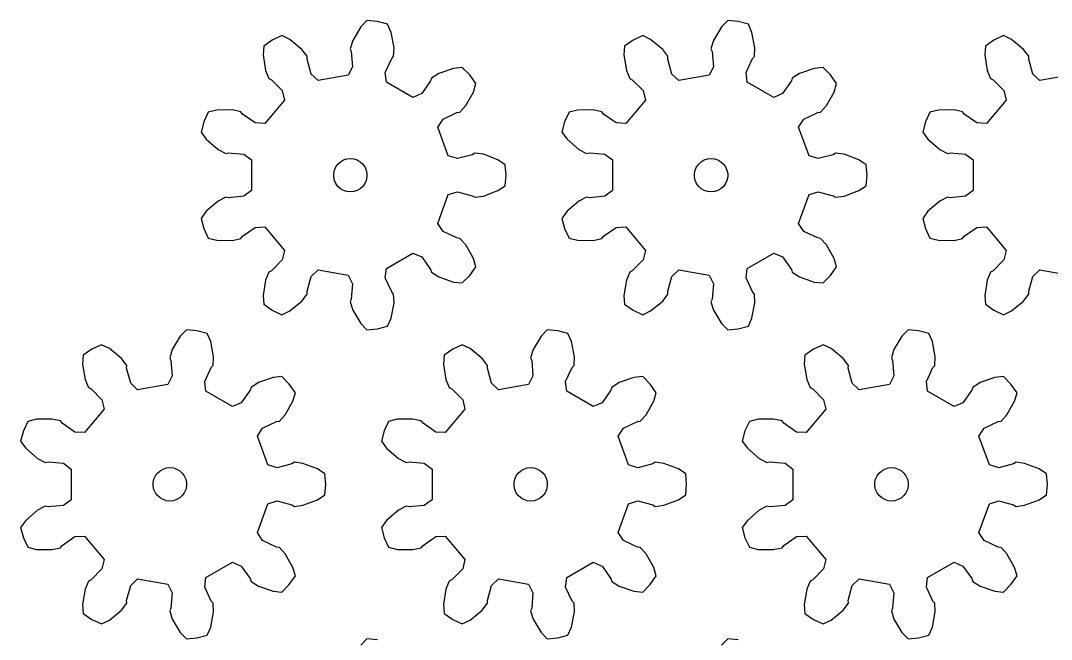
# Model space of a CAD drawing. Extents: x 0 to 189, y 0 to 222.
# Drawn here: x 0 to 92.6, y 166.5 to 222 of the extents above; entities that cross this region are included whole.
import ezdxf

# ---------------------------------------------------------------- set-up
doc = ezdxf.new("R2010")
doc.units = 0

msp = doc.modelspace()

# ---------------------------------------------------------------- linework, layer by layer
for p, q in [((30.55, 221.436), (29.834, 220.232)), ((31.101, 222.006), (30.55, 221.436)), ((32.044, 221.923), (31.101, 222.006)), ((32.958, 221.678), (32.044, 221.923)), ((33.281, 220.955), (32.958, 221.678)), ((62.961, 221.436), (62.246, 220.232)), ((63.512, 222.006), (62.961, 221.436)), ((64.456, 221.923), (63.512, 222.006)), ((65.37, 221.678), (64.456, 221.923)), ((65.693, 220.955), (65.37, 221.678)), ((23.467, 220.66), (22.609, 220.26)), ((24.18, 220.313), (23.467, 220.66)), ((33.542, 219.578), (33.281, 220.955)), ((55.879, 220.66), (55.021, 220.26)), ((56.591, 220.313), (55.879, 220.66)), ((65.954, 219.578), (65.693, 220.955)), ((88.29, 220.66), (87.432, 220.26)), ((89.003, 220.313), (88.29, 220.66)), ((21.834, 219.717), (21.777, 218.926)), ((22.609, 220.26), (21.834, 219.717)), ((25.264, 219.426), (24.18, 220.313)), ((29.834, 220.232), (29.601, 219.487)), ((29.601, 219.487), (29.701, 219.246)), ((33.507, 218.798), (33.542, 219.578)), ((54.245, 219.717), (54.189, 218.926)), ((55.021, 220.26), (54.245, 219.717)), ((57.676, 219.426), (56.591, 220.313)), ((62.246, 220.232), (62.012, 219.487)), ((62.012, 219.487), (62.113, 219.246)), ((65.918, 218.798), (65.954, 219.578)), ((86.657, 219.717), (86.601, 218.926)), ((87.432, 220.26), (86.657, 219.717)), ((90.087, 219.426), (89.003, 220.313)), ((21.777, 218.926), (22.003, 217.544)), ((25.738, 218.806), (25.264, 219.426)), ((25.727, 218.545), (25.738, 218.806)), ((26.092, 217.213), (25.727, 218.545)), ((29.701, 219.246), (29.813, 217.87)), ((32.753, 217.351), (33.33, 218.606)), ((33.33, 218.606), (33.507, 218.798)), ((54.189, 218.926), (54.415, 217.544)), ((58.15, 218.806), (57.676, 219.426)), ((58.138, 218.545), (58.15, 218.806)), ((58.503, 217.213), (58.138, 218.545)), ((62.113, 219.246), (62.225, 217.87)), ((65.165, 217.351), (65.741, 218.606)), ((65.741, 218.606), (65.918, 218.798)), ((86.601, 218.926), (86.827, 217.544)), ((90.562, 218.806), (90.087, 219.426)), ((90.55, 218.545), (90.562, 218.806)), ((90.915, 217.213), (90.55, 218.545)), ((29.813, 217.87), (29.428, 217.098)), ((38.883, 217.721), (37.561, 217.258)), ((39.671, 217.803), (38.883, 217.721)), ((40.341, 217.133), (39.671, 217.803)), ((62.225, 217.87), (61.839, 217.098)), ((71.295, 217.721), (69.973, 217.258)), ((72.083, 217.803), (71.295, 217.721)), ((72.752, 217.133), (72.083, 217.803)), ((22.003, 217.544), (22.304, 216.823)), ((22.304, 216.823), (22.535, 216.703)), ((22.535, 216.703), (23.506, 215.721)), ((26.718, 216.62), (26.092, 217.213)), ((29.428, 217.098), (26.718, 216.62)), ((32.852, 216.494), (32.753, 217.351)), ((36.903, 216.837), (36.825, 216.588)), ((37.561, 217.258), (36.903, 216.837)), ((40.884, 216.358), (40.341, 217.133)), ((54.415, 217.544), (54.715, 216.823)), ((54.715, 216.823), (54.947, 216.703)), ((54.947, 216.703), (55.918, 215.721)), ((59.13, 216.62), (58.503, 217.213)), ((61.839, 217.098), (59.13, 216.62)), ((65.263, 216.494), (65.165, 217.351)), ((69.315, 216.837), (69.237, 216.588)), ((69.973, 217.258), (69.315, 216.837)), ((73.295, 216.358), (72.752, 217.133)), ((86.827, 217.544), (87.127, 216.823)), ((87.127, 216.823), (87.359, 216.703)), ((87.359, 216.703), (88.329, 215.721)), ((91.541, 216.62), (90.915, 217.213)), ((94.251, 217.098), (91.541, 216.62)), ((35.235, 215.118), (32.852, 216.494)), ((36.825, 216.588), (36.026, 215.462)), ((40.666, 215.596), (40.884, 216.358)), ((67.646, 215.118), (65.263, 216.494)), ((69.237, 216.588), (68.438, 215.462)), ((73.078, 215.596), (73.295, 216.358)), ((23.707, 214.881), (21.938, 212.774)), ((23.506, 215.721), (23.707, 214.881)), ((36.026, 215.462), (35.235, 215.118)), ((39.981, 214.374), (40.666, 215.596)), ((56.119, 214.881), (54.35, 212.774)), ((55.918, 215.721), (56.119, 214.881)), ((68.438, 215.462), (67.646, 215.118)), ((72.393, 214.374), (73.078, 215.596)), ((88.53, 214.881), (86.762, 212.774)), ((88.329, 215.721), (88.53, 214.881)), ((17.62, 213.971), (16.851, 213.779)), ((19.02, 213.989), (17.62, 213.971)), ((19.783, 213.818), (19.02, 213.989)), ((39.452, 213.799), (39.981, 214.374)), ((50.032, 213.971), (49.263, 213.779)), ((51.432, 213.989), (50.032, 213.971)), ((52.194, 213.818), (51.432, 213.989)), ((71.864, 213.799), (72.393, 214.374)), ((82.443, 213.971), (81.674, 213.779)), ((83.844, 213.989), (82.443, 213.971)), ((84.606, 213.818), (83.844, 213.989)), ((16.851, 213.779), (16.451, 212.921)), ((19.941, 213.611), (19.783, 213.818)), ((21.077, 212.826), (19.941, 213.611)), ((37.47, 212.455), (37.945, 213.175)), ((37.945, 213.175), (39.193, 213.765)), ((39.193, 213.765), (39.452, 213.799)), ((49.263, 213.779), (48.863, 212.921)), ((52.353, 213.611), (52.194, 213.818)), ((53.489, 212.826), (52.353, 213.611)), ((69.881, 212.455), (70.357, 213.175)), ((70.357, 213.175), (71.605, 213.765)), ((71.605, 213.765), (71.864, 213.799)), ((81.674, 213.779), (81.274, 212.921)), ((84.764, 213.611), (84.606, 213.818)), ((85.9, 212.826), (84.764, 213.611)), ((16.451, 212.921), (16.206, 212.006)), ((21.938, 212.774), (21.077, 212.826)), ((38.411, 209.869), (37.47, 212.455)), ((48.863, 212.921), (48.617, 212.006)), ((54.35, 212.774), (53.489, 212.826)), ((70.822, 209.869), (69.881, 212.455)), ((81.274, 212.921), (81.029, 212.006)), ((86.762, 212.774), (85.9, 212.826)), ((16.206, 212.006), (16.671, 211.365)), ((16.671, 211.365), (17.733, 210.451)), ((48.617, 212.006), (49.083, 211.365)), ((49.083, 211.365), (50.144, 210.451)), ((81.029, 212.006), (81.494, 211.365)), ((81.494, 211.365), (82.556, 210.451)), ((17.733, 210.451), (18.426, 210.091)), ((50.144, 210.451), (50.838, 210.091)), ((82.556, 210.451), (83.249, 210.091)), ((18.426, 210.091), (18.681, 210.148)), ((18.681, 210.148), (20.056, 210.02)), ((20.056, 210.02), (20.749, 209.506)), ((20.749, 209.506), (20.749, 206.755)), ((28.497, 209.134), (28.73, 209.344)), ((28.73, 209.344), (29.002, 209.501)), ((29.002, 209.501), (29.3, 209.598)), ((29.3, 209.598), (29.612, 209.631)), ((29.612, 209.631), (29.924, 209.598)), ((29.924, 209.598), (30.222, 209.501)), ((30.222, 209.501), (30.494, 209.344)), ((30.494, 209.344), (30.727, 209.134)), ((39.238, 209.623), (38.411, 209.869)), ((40.574, 209.973), (39.238, 209.623)), ((40.794, 210.114), (40.574, 209.973)), ((41.568, 210.013), (40.794, 210.114)), ((42.878, 209.518), (41.568, 210.013)), ((43.535, 209.074), (42.878, 209.518)), ((50.838, 210.091), (51.093, 210.148)), ((51.093, 210.148), (52.468, 210.02)), ((52.468, 210.02), (53.161, 209.506)), ((53.161, 209.506), (53.161, 206.755)), ((60.909, 209.134), (61.142, 209.344)), ((61.142, 209.344), (61.413, 209.501)), ((61.413, 209.501), (61.712, 209.598)), ((61.712, 209.598), (62.024, 209.631)), ((62.024, 209.631), (62.335, 209.598)), ((62.335, 209.598), (62.634, 209.501)), ((62.634, 209.501), (62.905, 209.344)), ((62.905, 209.344), (63.138, 209.134)), ((71.65, 209.623), (70.822, 209.869)), ((72.985, 209.973), (71.65, 209.623)), ((73.205, 210.114), (72.985, 209.973)), ((73.98, 210.013), (73.205, 210.114)), ((75.29, 209.518), (73.98, 210.013)), ((75.947, 209.074), (75.29, 209.518)), ((83.249, 210.091), (83.504, 210.148)), ((83.504, 210.148), (84.879, 210.02)), ((84.879, 210.02), (85.573, 209.506)), ((85.573, 209.506), (85.573, 206.755)), ((28.12, 208.287), (28.185, 208.594)), ((28.185, 208.594), (28.313, 208.881)), ((28.313, 208.881), (28.497, 209.134)), ((30.727, 209.134), (30.911, 208.881)), ((30.911, 208.881), (31.038, 208.594)), ((31.038, 208.594), (31.104, 208.287)), ((43.617, 208.131), (43.535, 209.074)), ((60.532, 208.287), (60.597, 208.594)), ((60.597, 208.594), (60.724, 208.881)), ((60.724, 208.881), (60.909, 209.134)), ((63.138, 209.134), (63.323, 208.881)), ((63.323, 208.881), (63.45, 208.594)), ((63.45, 208.594), (63.515, 208.287)), ((76.029, 208.131), (75.947, 209.074)), ((28.12, 207.974), (28.12, 208.287)), ((28.185, 207.667), (28.12, 207.974)), ((28.313, 207.381), (28.185, 207.667)), ((31.038, 207.667), (30.911, 207.381)), ((31.104, 207.974), (31.038, 207.667)), ((31.104, 208.287), (31.104, 207.974)), ((43.535, 207.187), (43.617, 208.131)), ((60.532, 207.974), (60.532, 208.287)), ((60.597, 207.667), (60.532, 207.974)), ((60.724, 207.381), (60.597, 207.667)), ((63.45, 207.667), (63.323, 207.381)), ((63.515, 207.974), (63.45, 207.667)), ((63.515, 208.287), (63.515, 207.974)), ((75.947, 207.187), (76.029, 208.131)), ((20.749, 206.755), (20.056, 206.241)), ((28.497, 207.127), (28.313, 207.381)), ((28.73, 206.917), (28.497, 207.127)), ((29.002, 206.76), (28.73, 206.917)), ((29.3, 206.663), (29.002, 206.76)), ((29.612, 206.631), (29.3, 206.663)), ((29.924, 206.663), (29.612, 206.631)), ((30.222, 206.76), (29.924, 206.663)), ((30.494, 206.917), (30.222, 206.76)), ((30.727, 207.127), (30.494, 206.917)), ((30.911, 207.381), (30.727, 207.127)), ((38.411, 206.392), (39.238, 206.638)), ((39.238, 206.638), (40.574, 206.288)), ((41.568, 206.248), (42.878, 206.744)), ((42.878, 206.744), (43.535, 207.187)), ((53.161, 206.755), (52.468, 206.241)), ((60.909, 207.127), (60.724, 207.381)), ((61.142, 206.917), (60.909, 207.127)), ((61.413, 206.76), (61.142, 206.917)), ((61.712, 206.663), (61.413, 206.76)), ((62.024, 206.631), (61.712, 206.663)), ((62.335, 206.663), (62.024, 206.631)), ((62.634, 206.76), (62.335, 206.663)), ((62.905, 206.917), (62.634, 206.76)), ((63.138, 207.127), (62.905, 206.917)), ((63.323, 207.381), (63.138, 207.127)), ((70.822, 206.392), (71.65, 206.638)), ((71.65, 206.638), (72.985, 206.288)), ((73.98, 206.248), (75.29, 206.744)), ((75.29, 206.744), (75.947, 207.187)), ((85.573, 206.755), (84.879, 206.241)), ((17.733, 205.81), (16.671, 204.897)), ((18.426, 206.17), (17.733, 205.81)), ((18.681, 206.113), (18.426, 206.17)), ((20.056, 206.241), (18.681, 206.113)), ((37.47, 203.807), (38.411, 206.392)), ((40.574, 206.288), (40.794, 206.147)), ((40.794, 206.147), (41.568, 206.248)), ((50.144, 205.81), (49.083, 204.897)), ((50.838, 206.17), (50.144, 205.81)), ((51.093, 206.113), (50.838, 206.17)), ((52.468, 206.241), (51.093, 206.113)), ((69.881, 203.807), (70.822, 206.392)), ((72.985, 206.288), (73.205, 206.147)), ((73.205, 206.147), (73.98, 206.248)), ((82.556, 205.81), (81.494, 204.897)), ((83.249, 206.17), (82.556, 205.81)), ((83.504, 206.113), (83.249, 206.17)), ((84.879, 206.241), (83.504, 206.113)), ((16.671, 204.897), (16.206, 204.255)), ((49.083, 204.897), (48.617, 204.255)), ((81.494, 204.897), (81.029, 204.255)), ((16.206, 204.255), (16.451, 203.34)), ((37.945, 203.087), (37.47, 203.807)), ((48.617, 204.255), (48.863, 203.34)), ((70.357, 203.087), (69.881, 203.807)), ((81.029, 204.255), (81.274, 203.34)), ((16.451, 203.34), (16.851, 202.482)), ((19.941, 202.65), (21.077, 203.436)), ((21.077, 203.436), (21.938, 203.488)), ((21.938, 203.488), (23.707, 201.38)), ((39.193, 202.496), (37.945, 203.087)), ((48.863, 203.34), (49.263, 202.482)), ((52.353, 202.65), (53.489, 203.436)), ((53.489, 203.436), (54.35, 203.488)), ((54.35, 203.488), (56.119, 201.38)), ((71.605, 202.496), (70.357, 203.087)), ((81.274, 203.34), (81.674, 202.482)), ((84.764, 202.65), (85.9, 203.436)), ((85.9, 203.436), (86.762, 203.488)), ((86.762, 203.488), (88.53, 201.38)), ((16.851, 202.482), (17.62, 202.29)), ((17.62, 202.29), (19.02, 202.272)), ((19.02, 202.272), (19.783, 202.443)), ((19.783, 202.443), (19.941, 202.65)), ((39.452, 202.462), (39.193, 202.496)), ((39.981, 201.887), (39.452, 202.462)), ((40.666, 200.666), (39.981, 201.887)), ((49.263, 202.482), (50.032, 202.29)), ((50.032, 202.29), (51.432, 202.272)), ((51.432, 202.272), (52.194, 202.443)), ((52.194, 202.443), (52.353, 202.65)), ((71.864, 202.462), (71.605, 202.496)), ((72.393, 201.887), (71.864, 202.462)), ((73.078, 200.666), (72.393, 201.887)), ((81.674, 202.482), (82.443, 202.29)), ((82.443, 202.29), (83.844, 202.272)), ((83.844, 202.272), (84.606, 202.443)), ((84.606, 202.443), (84.764, 202.65)), ((23.707, 201.38), (23.506, 200.541)), ((32.852, 199.767), (35.235, 201.143)), ((35.235, 201.143), (36.026, 200.8)), ((56.119, 201.38), (55.918, 200.541)), ((65.263, 199.767), (67.646, 201.143)), ((67.646, 201.143), (68.438, 200.8)), ((88.53, 201.38), (88.329, 200.541)), ((23.506, 200.541), (22.535, 199.559)), ((36.026, 200.8), (36.825, 199.673)), ((40.884, 199.903), (40.666, 200.666)), ((55.918, 200.541), (54.947, 199.559)), ((68.438, 200.8), (69.237, 199.673)), ((73.295, 199.903), (73.078, 200.666)), ((88.329, 200.541), (87.359, 199.559)), ((22.304, 199.438), (22.003, 198.717)), ((22.535, 199.559), (22.304, 199.438)), ((26.092, 199.048), (26.718, 199.641)), ((26.718, 199.641), (29.428, 199.164)), ((29.428, 199.164), (29.813, 198.392)), ((32.753, 198.91), (32.852, 199.767)), ((36.825, 199.673), (36.903, 199.424)), ((36.903, 199.424), (37.561, 199.003)), ((39.671, 198.458), (40.341, 199.128)), ((40.341, 199.128), (40.884, 199.903)), ((54.715, 199.438), (54.415, 198.717)), ((54.947, 199.559), (54.715, 199.438)), ((58.503, 199.048), (59.13, 199.641)), ((59.13, 199.641), (61.839, 199.164)), ((61.839, 199.164), (62.225, 198.392)), ((65.165, 198.91), (65.263, 199.767)), ((69.237, 199.673), (69.315, 199.424)), ((69.315, 199.424), (69.973, 199.003)), ((72.083, 198.458), (72.752, 199.128)), ((72.752, 199.128), (73.295, 199.903)), ((87.127, 199.438), (86.827, 198.717)), ((87.359, 199.559), (87.127, 199.438)), ((90.915, 199.048), (91.541, 199.641)), ((91.541, 199.641), (94.251, 199.164)), ((22.003, 198.717), (21.777, 197.335)), ((25.727, 197.716), (26.092, 199.048)), ((29.813, 198.392), (29.701, 197.015)), ((33.33, 197.655), (32.753, 198.91)), ((37.561, 199.003), (38.883, 198.541)), ((38.883, 198.541), (39.671, 198.458)), ((54.415, 198.717), (54.189, 197.335)), ((58.138, 197.716), (58.503, 199.048)), ((62.225, 198.392), (62.113, 197.015)), ((65.741, 197.655), (65.165, 198.91)), ((69.973, 199.003), (71.295, 198.541)), ((71.295, 198.541), (72.083, 198.458)), ((86.827, 198.717), (86.601, 197.335)), ((90.55, 197.716), (90.915, 199.048)), ((21.777, 197.335), (21.834, 196.544)), ((25.264, 196.835), (25.738, 197.455)), ((25.738, 197.455), (25.727, 197.716)), ((33.507, 197.463), (33.33, 197.655)), ((33.542, 196.683), (33.507, 197.463)), ((54.189, 197.335), (54.245, 196.544)), ((57.676, 196.835), (58.15, 197.455)), ((58.15, 197.455), (58.138, 197.716)), ((65.918, 197.463), (65.741, 197.655)), ((65.954, 196.683), (65.918, 197.463)), ((86.601, 197.335), (86.657, 196.544)), ((90.087, 196.835), (90.562, 197.455)), ((90.562, 197.455), (90.55, 197.716)), ((21.834, 196.544), (22.609, 196.001)), ((24.18, 195.948), (25.264, 196.835)), ((29.701, 197.015), (29.601, 196.774)), ((29.601, 196.774), (29.834, 196.029)), ((33.281, 195.307), (33.542, 196.683)), ((54.245, 196.544), (55.021, 196.001)), ((56.591, 195.948), (57.676, 196.835)), ((62.113, 197.015), (62.012, 196.774)), ((62.012, 196.774), (62.246, 196.029)), ((65.693, 195.307), (65.954, 196.683)), ((86.657, 196.544), (87.432, 196.001)), ((89.003, 195.948), (90.087, 196.835)), ((22.609, 196.001), (23.467, 195.601)), ((23.467, 195.601), (24.18, 195.948)), ((29.834, 196.029), (30.55, 194.825)), ((55.021, 196.001), (55.879, 195.601)), ((55.879, 195.601), (56.591, 195.948)), ((62.246, 196.029), (62.961, 194.825)), ((87.432, 196.001), (88.29, 195.601)), ((88.29, 195.601), (89.003, 195.948)), ((30.55, 194.825), (31.101, 194.255)), ((32.044, 194.338), (32.958, 194.583)), ((32.958, 194.583), (33.281, 195.307)), ((62.961, 194.825), (63.512, 194.255)), ((64.456, 194.338), (65.37, 194.583)), ((65.37, 194.583), (65.693, 195.307)), ((14.344, 193.686), (13.628, 192.482)), ((14.895, 194.255), (14.344, 193.686)), ((15.838, 194.173), (14.895, 194.255)), ((16.753, 193.928), (15.838, 194.173)), ((17.076, 193.204), (16.753, 193.928)), ((31.101, 194.255), (32.044, 194.338)), ((46.755, 193.686), (46.04, 192.482)), ((47.307, 194.255), (46.755, 193.686)), ((48.25, 194.173), (47.307, 194.255)), ((49.164, 193.928), (48.25, 194.173)), ((49.487, 193.204), (49.164, 193.928)), ((63.512, 194.255), (64.456, 194.338)), ((79.167, 193.686), (78.452, 192.482)), ((79.718, 194.255), (79.167, 193.686)), ((80.661, 194.173), (79.718, 194.255)), ((81.576, 193.928), (80.661, 194.173)), ((81.899, 193.204), (81.576, 193.928)), ((7.261, 192.909), (6.403, 192.509)), ((7.974, 192.562), (7.261, 192.909)), ((17.336, 191.828), (17.076, 193.204)), ((39.673, 192.909), (38.815, 192.509)), ((40.386, 192.562), (39.673, 192.909)), ((49.748, 191.828), (49.487, 193.204)), ((72.085, 192.909), (71.227, 192.509)), ((72.797, 192.562), (72.085, 192.909)), ((82.16, 191.828), (81.899, 193.204)), ((5.628, 191.966), (5.572, 191.175)), ((6.403, 192.509), (5.628, 191.966)), ((9.058, 191.676), (7.974, 192.562)), ((9.533, 191.055), (9.058, 191.676)), ((13.628, 192.482), (13.395, 191.736)), ((13.395, 191.736), (13.495, 191.495)), ((17.301, 191.047), (17.336, 191.828)), ((38.039, 191.966), (37.983, 191.175)), ((38.815, 192.509), (38.039, 191.966)), ((41.47, 191.676), (40.386, 192.562)), ((41.944, 191.055), (41.47, 191.676)), ((46.04, 192.482), (45.806, 191.736)), ((45.806, 191.736), (45.907, 191.495)), ((49.712, 191.047), (49.748, 191.828)), ((70.451, 191.966), (70.395, 191.175)), ((71.227, 192.509), (70.451, 191.966)), ((73.882, 191.676), (72.797, 192.562)), ((74.356, 191.055), (73.882, 191.676)), ((78.452, 192.482), (78.218, 191.736)), ((78.218, 191.736), (78.318, 191.495)), ((82.124, 191.047), (82.16, 191.828)), ((5.572, 191.175), (5.797, 189.793)), ((9.521, 190.794), (9.533, 191.055)), ((9.886, 189.463), (9.521, 190.794)), ((13.495, 191.495), (13.607, 190.119)), ((16.548, 189.6), (17.124, 190.855)), ((17.124, 190.855), (17.301, 191.047)), ((37.983, 191.175), (38.209, 189.793)), ((41.932, 190.794), (41.944, 191.055)), ((42.297, 189.463), (41.932, 190.794)), ((45.907, 191.495), (46.019, 190.119)), ((48.959, 189.6), (49.536, 190.855)), ((49.536, 190.855), (49.712, 191.047)), ((70.395, 191.175), (70.621, 189.793)), ((74.344, 190.794), (74.356, 191.055)), ((74.709, 189.463), (74.344, 190.794)), ((78.318, 191.495), (78.431, 190.119)), ((81.371, 189.6), (81.947, 190.855)), ((81.947, 190.855), (82.124, 191.047)), ((13.607, 190.119), (13.222, 189.347)), ((22.677, 189.97), (21.355, 189.507)), ((23.466, 190.052), (22.677, 189.97)), ((24.135, 189.382), (23.466, 190.052)), ((46.019, 190.119), (45.634, 189.347)), ((55.089, 189.97), (53.767, 189.507)), ((55.877, 190.052), (55.089, 189.97)), ((56.547, 189.382), (55.877, 190.052)), ((78.431, 190.119), (78.045, 189.347)), ((87.501, 189.97), (86.178, 189.507)), ((88.289, 190.052), (87.501, 189.97)), ((88.958, 189.382), (88.289, 190.052)), ((5.797, 189.793), (6.098, 189.072)), ((6.098, 189.072), (6.329, 188.952)), ((6.329, 188.952), (7.3, 187.97)), ((10.512, 188.869), (9.886, 189.463)), ((13.222, 189.347), (10.512, 188.869)), ((16.646, 188.743), (16.548, 189.6)), ((20.697, 189.087), (20.619, 188.837)), ((21.355, 189.507), (20.697, 189.087)), ((24.678, 188.607), (24.135, 189.382)), ((38.209, 189.793), (38.509, 189.072)), ((38.509, 189.072), (38.741, 188.952)), ((38.741, 188.952), (39.712, 187.97)), ((42.924, 188.869), (42.297, 189.463)), ((45.634, 189.347), (42.924, 188.869)), ((49.058, 188.743), (48.959, 189.6)), ((53.109, 189.087), (53.031, 188.837)), ((53.767, 189.507), (53.109, 189.087)), ((57.09, 188.607), (56.547, 189.382)), ((70.621, 189.793), (70.921, 189.072)), ((70.921, 189.072), (71.153, 188.952)), ((71.153, 188.952), (72.124, 187.97)), ((75.336, 188.869), (74.709, 189.463)), ((78.045, 189.347), (75.336, 188.869)), ((81.469, 188.743), (81.371, 189.6)), ((85.52, 189.087), (85.442, 188.837)), ((86.178, 189.507), (85.52, 189.087)), ((89.501, 188.607), (88.958, 189.382)), ((7.3, 187.97), (7.501, 187.131)), ((19.029, 187.367), (16.646, 188.743)), ((20.619, 188.837), (19.82, 187.711)), ((24.46, 187.845), (24.678, 188.607)), ((39.712, 187.97), (39.913, 187.131)), ((51.44, 187.367), (49.058, 188.743)), ((53.031, 188.837), (52.232, 187.711)), ((56.872, 187.845), (57.09, 188.607)), ((72.124, 187.97), (72.324, 187.131)), ((83.852, 187.367), (81.469, 188.743)), ((85.442, 188.837), (84.644, 187.711)), ((89.284, 187.845), (89.501, 188.607)), ((7.501, 187.131), (5.733, 185.023)), ((19.82, 187.711), (19.029, 187.367)), ((23.775, 186.623), (24.46, 187.845)), ((39.913, 187.131), (38.144, 185.023)), ((52.232, 187.711), (51.44, 187.367)), ((56.187, 186.623), (56.872, 187.845)), ((72.324, 187.131), (70.556, 185.023)), ((84.644, 187.711), (83.852, 187.367)), ((88.599, 186.623), (89.284, 187.845)), ((1.414, 186.221), (0.645, 186.028)), ((2.815, 186.238), (1.414, 186.221)), ((3.577, 186.068), (2.815, 186.238)), ((23.246, 186.048), (23.775, 186.623)), ((33.826, 186.221), (33.057, 186.028)), ((35.226, 186.238), (33.826, 186.221)), ((35.989, 186.068), (35.226, 186.238)), ((55.658, 186.048), (56.187, 186.623)), ((66.237, 186.221), (65.468, 186.028)), ((67.638, 186.238), (66.237, 186.221)), ((68.4, 186.068), (67.638, 186.238)), ((88.07, 186.048), (88.599, 186.623)), ((0.645, 186.028), (0.245, 185.17)), ((3.735, 185.86), (3.577, 186.068)), ((4.871, 185.075), (3.735, 185.86)), ((21.264, 184.704), (21.739, 185.424)), ((21.739, 185.424), (22.988, 186.015)), ((22.988, 186.015), (23.246, 186.048)), ((33.057, 186.028), (32.657, 185.17)), ((36.147, 185.86), (35.989, 186.068)), ((37.283, 185.075), (36.147, 185.86)), ((53.675, 184.704), (54.151, 185.424)), ((54.151, 185.424), (55.399, 186.015)), ((55.399, 186.015), (55.658, 186.048)), ((65.468, 186.028), (65.068, 185.17)), ((68.559, 185.86), (68.4, 186.068)), ((69.694, 185.075), (68.559, 185.86)), ((86.087, 184.704), (86.563, 185.424)), ((86.563, 185.424), (87.811, 186.015)), ((87.811, 186.015), (88.07, 186.048)), ((0.245, 185.17), (0, 184.256)), ((0, 184.256), (0.465, 183.614)), ((5.733, 185.023), (4.871, 185.075)), ((22.205, 182.118), (21.264, 184.704)), ((32.657, 185.17), (32.412, 184.256)), ((32.412, 184.256), (32.877, 183.614)), ((38.144, 185.023), (37.283, 185.075)), ((54.616, 182.118), (53.675, 184.704)), ((65.068, 185.17), (64.823, 184.256)), ((64.823, 184.256), (65.289, 183.614)), ((70.556, 185.023), (69.694, 185.075)), ((87.028, 182.118), (86.087, 184.704)), ((0.465, 183.614), (1.527, 182.7)), ((32.877, 183.614), (33.938, 182.7)), ((65.289, 183.614), (66.35, 182.7)), ((1.527, 182.7), (2.22, 182.341)), ((33.938, 182.7), (34.632, 182.341)), ((66.35, 182.7), (67.044, 182.341)), ((2.22, 182.341), (2.475, 182.398)), ((2.475, 182.398), (3.85, 182.269)), ((3.85, 182.269), (4.543, 181.756)), ((4.543, 181.756), (4.543, 179.004)), ((12.291, 181.384), (12.524, 181.593)), ((12.524, 181.593), (12.796, 181.75)), ((12.796, 181.75), (13.094, 181.847)), ((13.094, 181.847), (13.406, 181.88)), ((13.406, 181.88), (13.718, 181.847)), ((13.718, 181.847), (14.016, 181.75)), ((14.016, 181.75), (14.288, 181.593)), ((14.288, 181.593), (14.521, 181.384)), ((23.032, 181.873), (22.205, 182.118)), ((24.368, 182.222), (23.032, 181.873)), ((24.588, 182.363), (24.368, 182.222)), ((25.362, 182.262), (24.588, 182.363)), ((26.672, 181.767), (25.362, 182.262)), ((27.329, 181.323), (26.672, 181.767)), ((34.632, 182.341), (34.887, 182.398)), ((34.887, 182.398), (36.262, 182.269)), ((36.262, 182.269), (36.955, 181.756)), ((36.955, 181.756), (36.955, 179.004)), ((44.703, 181.384), (44.936, 181.593)), ((44.936, 181.593), (45.208, 181.75)), ((45.208, 181.75), (45.506, 181.847)), ((45.506, 181.847), (45.818, 181.88)), ((45.818, 181.88), (46.13, 181.847)), ((46.13, 181.847), (46.428, 181.75)), ((46.428, 181.75), (46.699, 181.593)), ((46.699, 181.593), (46.932, 181.384)), ((55.444, 181.873), (54.616, 182.118)), ((56.78, 182.222), (55.444, 181.873)), ((56.999, 182.363), (56.78, 182.222)), ((57.774, 182.262), (56.999, 182.363)), ((59.084, 181.767), (57.774, 182.262)), ((59.741, 181.323), (59.084, 181.767)), ((67.044, 182.341), (67.298, 182.398)), ((67.298, 182.398), (68.673, 182.269)), ((68.673, 182.269), (69.367, 181.756)), ((69.367, 181.756), (69.367, 179.004)), ((77.115, 181.384), (77.348, 181.593)), ((77.348, 181.593), (77.619, 181.75)), ((77.619, 181.75), (77.917, 181.847)), ((77.917, 181.847), (78.229, 181.88)), ((78.229, 181.88), (78.541, 181.847)), ((78.541, 181.847), (78.839, 181.75)), ((78.839, 181.75), (79.111, 181.593)), ((79.111, 181.593), (79.344, 181.384)), ((87.855, 181.873), (87.028, 182.118)), ((89.191, 182.222), (87.855, 181.873)), ((89.411, 182.363), (89.191, 182.222)), ((90.186, 182.262), (89.411, 182.363)), ((91.496, 181.767), (90.186, 182.262)), ((92.152, 181.323), (91.496, 181.767)), ((11.914, 180.537), (11.979, 180.843)), ((11.979, 180.843), (12.107, 181.13)), ((12.107, 181.13), (12.291, 181.384)), ((14.521, 181.384), (14.705, 181.13)), ((14.705, 181.13), (14.833, 180.843)), ((14.833, 180.843), (14.898, 180.537)), ((27.412, 180.38), (27.329, 181.323)), ((44.326, 180.537), (44.391, 180.843)), ((44.391, 180.843), (44.519, 181.13)), ((44.519, 181.13), (44.703, 181.384)), ((46.932, 181.384), (47.117, 181.13)), ((47.117, 181.13), (47.244, 180.843)), ((47.244, 180.843), (47.309, 180.537)), ((59.823, 180.38), (59.741, 181.323)), ((76.738, 180.537), (76.803, 180.843)), ((76.803, 180.843), (76.93, 181.13)), ((76.93, 181.13), (77.115, 181.384)), ((79.344, 181.384), (79.528, 181.13)), ((79.528, 181.13), (79.656, 180.843)), ((79.656, 180.843), (79.721, 180.537)), ((92.235, 180.38), (92.152, 181.323)), ((11.914, 180.223), (11.914, 180.537)), ((11.979, 179.916), (11.914, 180.223)), ((12.107, 179.63), (11.979, 179.916)), ((12.291, 179.376), (12.107, 179.63)), ((14.705, 179.63), (14.521, 179.376)), ((14.833, 179.916), (14.705, 179.63)), ((14.898, 180.223), (14.833, 179.916)), ((14.898, 180.537), (14.898, 180.223)), ((27.329, 179.437), (27.412, 180.38)), ((44.326, 180.223), (44.326, 180.537)), ((44.391, 179.916), (44.326, 180.223)), ((44.519, 179.63), (44.391, 179.916)), ((44.703, 179.376), (44.519, 179.63)), ((47.117, 179.63), (46.932, 179.376)), ((47.244, 179.916), (47.117, 179.63)), ((47.309, 180.223), (47.244, 179.916)), ((47.309, 180.537), (47.309, 180.223)), ((59.741, 179.437), (59.823, 180.38)), ((76.738, 180.223), (76.738, 180.537)), ((76.803, 179.916), (76.738, 180.223)), ((76.93, 179.63), (76.803, 179.916)), ((77.115, 179.376), (76.93, 179.63)), ((79.528, 179.63), (79.344, 179.376)), ((79.656, 179.916), (79.528, 179.63)), ((79.721, 180.223), (79.656, 179.916)), ((79.721, 180.537), (79.721, 180.223)), ((92.152, 179.437), (92.235, 180.38)), ((4.543, 179.004), (3.85, 178.49)), ((12.524, 179.166), (12.291, 179.376)), ((12.796, 179.01), (12.524, 179.166)), ((13.094, 178.913), (12.796, 179.01)), ((13.406, 178.88), (13.094, 178.913)), ((13.718, 178.913), (13.406, 178.88)), ((14.016, 179.01), (13.718, 178.913)), ((14.288, 179.166), (14.016, 179.01)), ((14.521, 179.376), (14.288, 179.166)), ((22.205, 178.641), (23.032, 178.887)), ((23.032, 178.887), (24.368, 178.537)), ((25.362, 178.497), (26.672, 178.993)), ((26.672, 178.993), (27.329, 179.437)), ((36.955, 179.004), (36.262, 178.49)), ((44.936, 179.166), (44.703, 179.376)), ((45.208, 179.01), (44.936, 179.166)), ((45.506, 178.913), (45.208, 179.01)), ((45.818, 178.88), (45.506, 178.913)), ((46.13, 178.913), (45.818, 178.88)), ((46.428, 179.01), (46.13, 178.913)), ((46.699, 179.166), (46.428, 179.01)), ((46.932, 179.376), (46.699, 179.166)), ((54.616, 178.641), (55.444, 178.887)), ((55.444, 178.887), (56.78, 178.537)), ((57.774, 178.497), (59.084, 178.993)), ((59.084, 178.993), (59.741, 179.437)), ((69.367, 179.004), (68.673, 178.49)), ((77.348, 179.166), (77.115, 179.376)), ((77.619, 179.01), (77.348, 179.166)), ((77.917, 178.913), (77.619, 179.01)), ((78.229, 178.88), (77.917, 178.913)), ((78.541, 178.913), (78.229, 178.88)), ((78.839, 179.01), (78.541, 178.913)), ((79.111, 179.166), (78.839, 179.01)), ((79.344, 179.376), (79.111, 179.166)), ((87.028, 178.641), (87.855, 178.887)), ((87.855, 178.887), (89.191, 178.537)), ((90.186, 178.497), (91.496, 178.993)), ((91.496, 178.993), (92.152, 179.437)), ((1.527, 178.06), (0.465, 177.146)), ((2.22, 178.419), (1.527, 178.06)), ((2.475, 178.362), (2.22, 178.419)), ((3.85, 178.49), (2.475, 178.362)), ((21.264, 176.056), (22.205, 178.641)), ((24.368, 178.537), (24.588, 178.397)), ((24.588, 178.397), (25.362, 178.497)), ((33.938, 178.06), (32.877, 177.146)), ((34.632, 178.419), (33.938, 178.06)), ((34.887, 178.362), (34.632, 178.419)), ((36.262, 178.49), (34.887, 178.362)), ((53.675, 176.056), (54.616, 178.641)), ((56.78, 178.537), (56.999, 178.397)), ((56.999, 178.397), (57.774, 178.497)), ((66.35, 178.06), (65.289, 177.146)), ((67.044, 178.419), (66.35, 178.06)), ((67.298, 178.362), (67.044, 178.419)), ((68.673, 178.49), (67.298, 178.362)), ((86.087, 176.056), (87.028, 178.641)), ((89.191, 178.537), (89.411, 178.397)), ((89.411, 178.397), (90.186, 178.497)), ((0.465, 177.146), (0, 176.504)), ((32.877, 177.146), (32.412, 176.504)), ((65.289, 177.146), (64.823, 176.504)), ((0, 176.504), (0.245, 175.59)), ((21.739, 175.336), (21.264, 176.056)), ((32.412, 176.504), (32.657, 175.59)), ((54.151, 175.336), (53.675, 176.056)), ((64.823, 176.504), (65.068, 175.59)), ((86.563, 175.336), (86.087, 176.056)), ((0.245, 175.59), (0.645, 174.732)), ((3.735, 174.899), (4.871, 175.685)), ((4.871, 175.685), (5.733, 175.737)), ((5.733, 175.737), (7.501, 173.629)), ((22.988, 174.745), (21.739, 175.336)), ((32.657, 175.59), (33.057, 174.732)), ((36.147, 174.899), (37.283, 175.685)), ((37.283, 175.685), (38.144, 175.737)), ((38.144, 175.737), (39.913, 173.629)), ((55.399, 174.745), (54.151, 175.336)), ((65.068, 175.59), (65.468, 174.732)), ((68.559, 174.899), (69.694, 175.685)), ((69.694, 175.685), (70.556, 175.737)), ((70.556, 175.737), (72.324, 173.629)), ((87.811, 174.745), (86.563, 175.336)), ((0.645, 174.732), (1.414, 174.539)), ((1.414, 174.539), (2.815, 174.521)), ((2.815, 174.521), (3.577, 174.692)), ((3.577, 174.692), (3.735, 174.899)), ((23.246, 174.711), (22.988, 174.745)), ((23.775, 174.137), (23.246, 174.711)), ((24.46, 172.915), (23.775, 174.137)), ((33.057, 174.732), (33.826, 174.539)), ((33.826, 174.539), (35.226, 174.521)), ((35.226, 174.521), (35.989, 174.692)), ((35.989, 174.692), (36.147, 174.899)), ((55.658, 174.711), (55.399, 174.745)), ((56.187, 174.137), (55.658, 174.711)), ((56.872, 172.915), (56.187, 174.137)), ((65.468, 174.732), (66.237, 174.539)), ((66.237, 174.539), (67.638, 174.521)), ((67.638, 174.521), (68.4, 174.692)), ((68.4, 174.692), (68.559, 174.899)), ((88.07, 174.711), (87.811, 174.745)), ((88.599, 174.137), (88.07, 174.711)), ((89.284, 172.915), (88.599, 174.137)), ((7.501, 173.629), (7.3, 172.79)), ((16.646, 172.017), (19.029, 173.392)), ((19.029, 173.392), (19.82, 173.049)), ((39.913, 173.629), (39.712, 172.79)), ((49.058, 172.017), (51.44, 173.392)), ((51.44, 173.392), (52.232, 173.049)), ((72.324, 173.629), (72.124, 172.79)), ((81.469, 172.017), (83.852, 173.392)), ((83.852, 173.392), (84.644, 173.049)), ((7.3, 172.79), (6.329, 171.808)), ((19.82, 173.049), (20.619, 171.922)), ((24.678, 172.153), (24.46, 172.915)), ((39.712, 172.79), (38.741, 171.808)), ((52.232, 173.049), (53.031, 171.922)), ((57.09, 172.153), (56.872, 172.915)), ((72.124, 172.79), (71.153, 171.808)), ((84.644, 173.049), (85.442, 171.922)), ((89.501, 172.153), (89.284, 172.915)), ((6.098, 171.688), (5.797, 170.967)), ((6.329, 171.808), (6.098, 171.688)), ((9.521, 169.965), (9.886, 171.297)), ((9.886, 171.297), (10.512, 171.891)), ((10.512, 171.891), (13.222, 171.413)), ((13.222, 171.413), (13.607, 170.641)), ((16.548, 171.159), (16.646, 172.017)), ((20.619, 171.922), (20.697, 171.673)), ((20.697, 171.673), (21.355, 171.252)), ((23.466, 170.708), (24.135, 171.377)), ((24.135, 171.377), (24.678, 172.153)), ((38.509, 171.688), (38.209, 170.967)), ((38.741, 171.808), (38.509, 171.688)), ((41.932, 169.965), (42.297, 171.297)), ((42.297, 171.297), (42.924, 171.891)), ((42.924, 171.891), (45.634, 171.413)), ((45.634, 171.413), (46.019, 170.641)), ((48.959, 171.159), (49.058, 172.017)), ((53.031, 171.922), (53.109, 171.673)), ((53.109, 171.673), (53.767, 171.252)), ((55.877, 170.708), (56.547, 171.377)), ((56.547, 171.377), (57.09, 172.153)), ((70.921, 171.688), (70.621, 170.967)), ((71.153, 171.808), (70.921, 171.688)), ((74.344, 169.965), (74.709, 171.297)), ((74.709, 171.297), (75.336, 171.891)), ((75.336, 171.891), (78.045, 171.413)), ((78.045, 171.413), (78.431, 170.641)), ((81.371, 171.159), (81.469, 172.017)), ((85.442, 171.922), (85.52, 171.673)), ((85.52, 171.673), (86.178, 171.252)), ((88.289, 170.708), (88.958, 171.377)), ((88.958, 171.377), (89.501, 172.153)), ((5.797, 170.967), (5.572, 169.584)), ((13.607, 170.641), (13.495, 169.265)), ((17.124, 169.904), (16.548, 171.159)), ((21.355, 171.252), (22.677, 170.79)), ((22.677, 170.79), (23.466, 170.708)), ((38.209, 170.967), (37.983, 169.584)), ((46.019, 170.641), (45.907, 169.265)), ((49.536, 169.904), (48.959, 171.159)), ((53.767, 171.252), (55.089, 170.79)), ((55.089, 170.79), (55.877, 170.708)), ((70.621, 170.967), (70.395, 169.584)), ((78.431, 170.641), (78.318, 169.265)), ((81.947, 169.904), (81.371, 171.159)), ((86.178, 171.252), (87.501, 170.79)), ((87.501, 170.79), (88.289, 170.708)), ((5.572, 169.584), (5.628, 168.794)), ((9.058, 169.084), (9.533, 169.705)), ((9.533, 169.705), (9.521, 169.965)), ((17.301, 169.712), (17.124, 169.904)), ((17.336, 168.932), (17.301, 169.712)), ((37.983, 169.584), (38.039, 168.794)), ((41.47, 169.084), (41.944, 169.705)), ((41.944, 169.705), (41.932, 169.965)), ((49.712, 169.712), (49.536, 169.904)), ((49.748, 168.932), (49.712, 169.712)), ((70.395, 169.584), (70.451, 168.794)), ((73.882, 169.084), (74.356, 169.705)), ((74.356, 169.705), (74.344, 169.965)), ((82.124, 169.712), (81.947, 169.904)), ((82.16, 168.932), (82.124, 169.712)), ((5.628, 168.794), (6.403, 168.251)), ((7.974, 168.197), (9.058, 169.084)), ((13.495, 169.265), (13.395, 169.024)), ((13.395, 169.024), (13.628, 168.278)), ((17.076, 167.556), (17.336, 168.932)), ((38.039, 168.794), (38.815, 168.251)), ((40.386, 168.197), (41.47, 169.084)), ((45.907, 169.265), (45.806, 169.024)), ((45.806, 169.024), (46.04, 168.278)), ((49.487, 167.556), (49.748, 168.932)), ((70.451, 168.794), (71.227, 168.251)), ((72.797, 168.197), (73.882, 169.084)), ((78.318, 169.265), (78.218, 169.024)), ((78.218, 169.024), (78.452, 168.278)), ((81.899, 167.556), (82.16, 168.932)), ((6.403, 168.251), (7.261, 167.85)), ((7.261, 167.85), (7.974, 168.197)), ((13.628, 168.278), (14.344, 167.074)), ((38.815, 168.251), (39.673, 167.85)), ((39.673, 167.85), (40.386, 168.197)), ((46.04, 168.278), (46.755, 167.074)), ((71.227, 168.251), (72.085, 167.85)), ((72.085, 167.85), (72.797, 168.197)), ((78.452, 168.278), (79.167, 167.074)), ((14.344, 167.074), (14.895, 166.504)), ((15.838, 166.587), (16.753, 166.832)), ((16.753, 166.832), (17.076, 167.556)), ((46.755, 167.074), (47.307, 166.504)), ((48.25, 166.587), (49.164, 166.832)), ((49.164, 166.832), (49.487, 167.556)), ((79.167, 167.074), (79.718, 166.504)), ((80.661, 166.587), (81.576, 166.832)), ((81.576, 166.832), (81.899, 167.556)), ((14.895, 166.504), (15.838, 166.587)), ((31.101, 166.504), (30.55, 165.935)), ((32.044, 166.422), (31.101, 166.504)), ((47.307, 166.504), (48.25, 166.587)), ((63.512, 166.504), (62.961, 165.935)), ((64.456, 166.422), (63.512, 166.504)), ((79.718, 166.504), (80.661, 166.587))]:
    msp.add_line(p, q)

doc.saveas('drawing.dxf')
